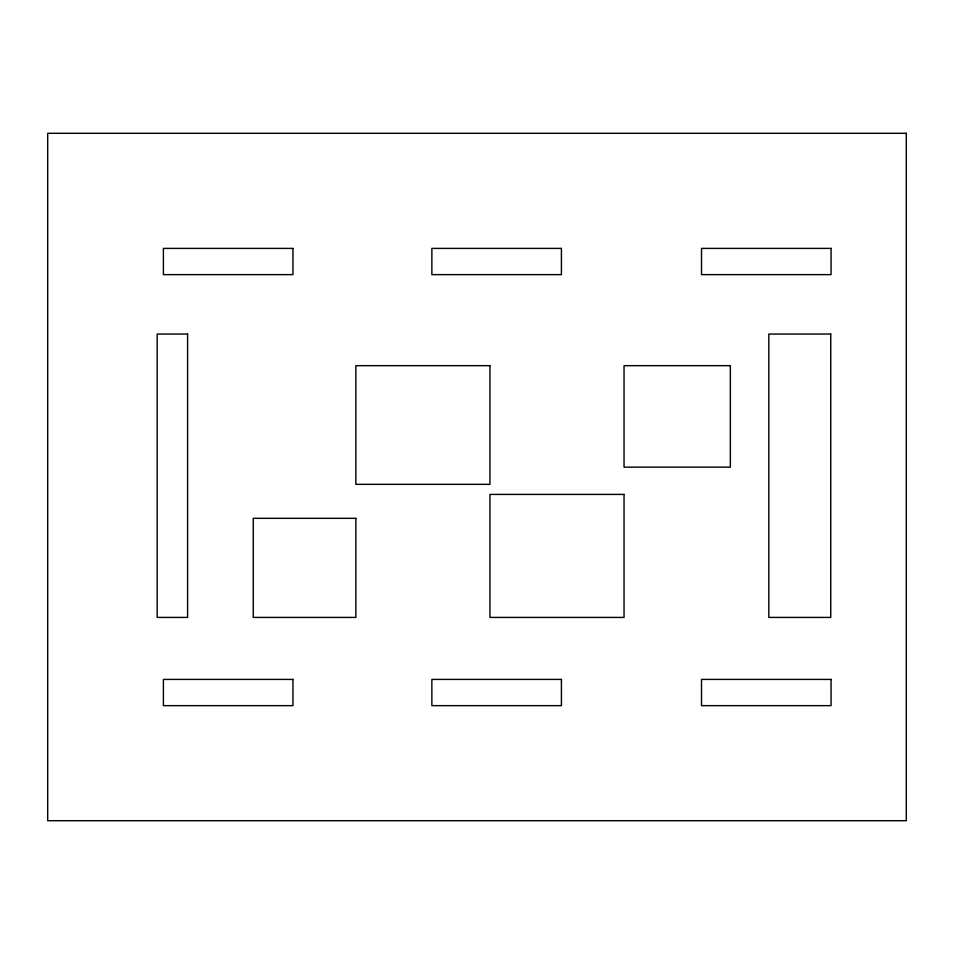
<?xml version="1.0" encoding="UTF-8"?>
<svg xmlns="http://www.w3.org/2000/svg" width="954" height="954" viewBox="0 0 954 954"><rect width="100%" height="100%" fill="white"/><g stroke="black" fill="none" stroke-linecap="round" stroke-linejoin="round"><path stroke-width="1.43" d="M906.3 133.298L47.7 133.298L47.7 820.702L906.3 820.702L906.3 133.298M292.95 248.398L163.396 248.398L163.396 274.633L292.95 274.633L292.95 248.398M561.417 248.398L431.864 248.398L431.864 274.633L561.417 274.633L561.417 248.398M831.065 248.398L701.512 248.398L701.512 274.633L831.065 274.633L831.065 248.398M187.604 334.055L157.183 334.055L157.183 617.417L187.604 617.417L187.604 334.055M830.743 334.055L768.829 334.055L768.829 617.417L830.743 617.417L830.743 334.055M489.951 365.668L355.854 365.668L355.854 484.346L489.951 484.346L489.951 365.668M730.347 365.668L624.047 365.668L624.047 467.15L730.347 467.15L730.347 365.668M624.047 494.41L489.951 494.41L489.951 617.417L624.047 617.417L624.047 494.41M355.854 518.32L253.251 518.32L253.251 617.417L355.854 617.417L355.854 518.32M292.95 679.415L163.396 679.415L163.396 705.65L292.95 705.65L292.95 679.415M561.417 679.415L431.864 679.415L431.864 705.65L561.417 705.65L561.417 679.415M831.065 679.415L701.512 679.415L701.512 705.65L831.065 705.65L831.065 679.415"/></g></svg>
